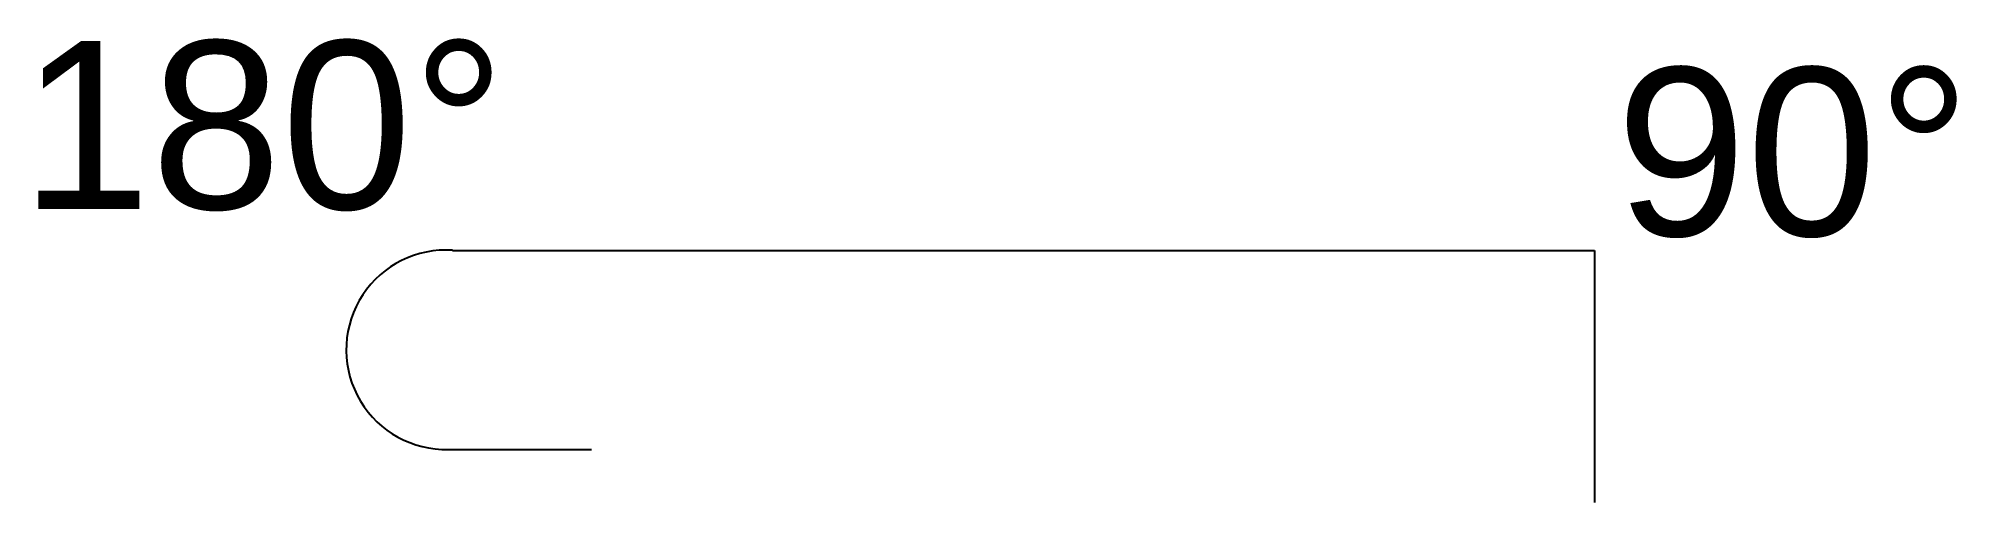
# Model space of a CAD drawing. Header units: millimetres. Extents: x 2570 to 2684, y 1555 to 1583.
import ezdxf

# ---------------------------------------------------------------- set-up
doc = ezdxf.new("R2010")
doc.units = ezdxf.units.MM
doc.styles.get("Standard").update_dxf_attribs({"font": 'arial.ttf'})

msp = doc.modelspace()

# ---------------------------------------------------------------- linework, layer by layer
for p, q in [((2594.5, 1569.94), (2662.49, 1569.94)), ((2662.49, 1569.94), (2662.49, 1554.94)), ((2593.86, 1558.1), (2602.77, 1558.1))]:
    msp.add_line(p, q)
msp.add_arc((2594.1, 1564.03), 5.93, 86.0908, 267.7275)

# ---------------------------------------------------------------- texts
for s, p in [('180%%D', (2568.77, 1572.4)), ('90%%D', (2663.78, 1570.81))]:
    msp.add_text(s, height=10).set_placement(p)

doc.saveas('drawing.dxf')
